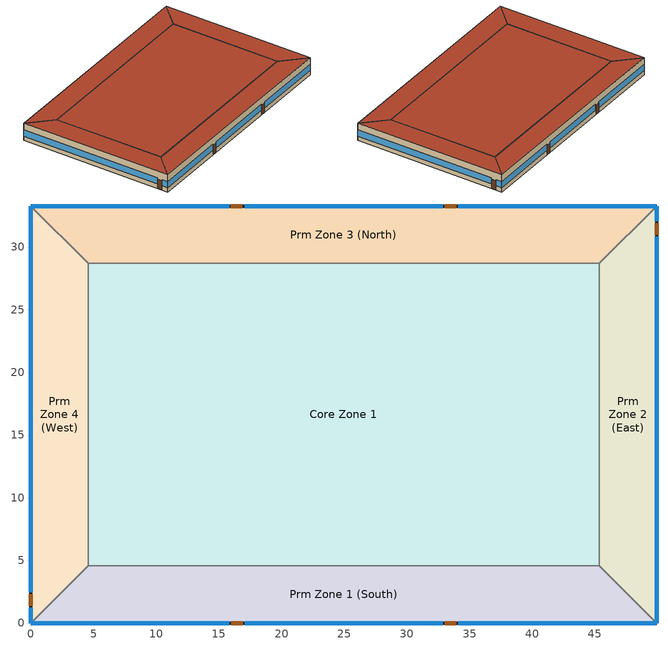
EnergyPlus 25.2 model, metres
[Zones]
Core Zone 1
 floor ground (Slab-on-grade Type 1): 45.34,28.7 45.34,4.57 4.57,4.57 4.57,28.7 z0
 wall to Prm Zone 2 (East) (Interior Wall): 45.34,4.57 45.34,28.7 z0:3.96
 wall to Prm Zone 3 (North) (Interior Wall): 45.34,28.7 4.57,28.7 z0:3.96
 wall to Prm Zone 1 (South) (Interior Wall): 4.57,4.57 45.34,4.57 z0:3.96
 wall to Prm Zone 4 (West) (Interior Wall): 4.57,28.7 4.57,4.57 z0:3.96
 roof outside (Roof Type 1): 45.34,4.57 45.34,28.7 4.57,28.7 4.57,4.57 z3.96
Prm Zone 2 (East)
 floor ground (Slab-on-grade Type 1): 49.91,33.27 49.91,0 45.34,4.57 45.34,28.7 z0
 wall outside (Exterior Wall Type 2): 49.91,0 49.91,33.27 z0:3.96
 wall to Prm Zone 1 (South) (Interior Wall): 45.34,4.57 49.91,0 z0:3.96
 wall to Prm Zone 3 (North) (Interior Wall): 49.91,33.27 45.34,28.7 z0:3.96
 window (Vertical Fenestration Type 1): 49.91,0 49.91,30.84 / 49.91,32.05 49.91,33.27 z1:2.4
 door (Swinging Door): 49.91,30.99 49.91,31.9 z0:2.13
 roof outside (Roof Type 1): 49.91,0 49.91,33.27 45.34,28.7 45.34,4.57 z3.96
Prm Zone 3 (North)
 floor ground (Slab-on-grade Type 2): 49.91,33.27 45.34,28.7 4.57,28.7 0,33.27 z0
 wall outside (Exterior Wall Type 3): 49.91,33.27 0,33.27 z0:3.96
 wall to Prm Zone 4 (West) (Interior Wall): 0,33.27 4.57,28.7 z0:3.96
 window (Vertical Fenestration Type 1): 49.91,33.27 34.09,33.27 / 32.87,33.27 17.04,33.27 / 15.82,33.27 0,33.27 z1:2.4
 door (Swinging Door): 33.94,33.27 33.03,33.27 / 16.84,33.27 15.93,33.27 z0:2.13
 roof outside (Roof Type 2): 45.34,28.7 49.91,33.27 0,33.27 4.57,28.7 z3.96
Prm Zone 1 (South)
 floor ground (Slab-on-grade Type 1): 45.34,4.57 49.91,0 0,0 4.57,4.57 z0
 wall outside (Exterior Wall Type 1): 0,0 49.91,0 z0:3.96
 wall to Prm Zone 4 (West) (Interior Wall): 4.57,4.57 0,0 z0:3.96
 window (Vertical Fenestration Type 1): 34.09,0 49.91,0 / 0,0 15.82,0 / 17.04,0 32.87,0 z1:2.4
 door (Swinging Door): 33.01,0 33.93,0 / 15.98,0 16.9,0 z0:2.13
 roof outside (Roof Type 1): 49.91,0 45.34,4.57 4.57,4.57 0,0 z3.96
Prm Zone 4 (West)
 floor ground (Slab-on-grade Type 2): 0,33.27 4.57,28.7 4.57,4.57 0,0 z0
 wall outside (Exterior Wall Type 3): 0,33.27 0,0 z0:3.96
 window (Vertical Fenestration Type 1): 0,33.27 0,2.44 / 0,1.22 0,0 z1:2.4
 door (Swinging Door): 0,2.28 0,1.37 z0:2.13
 roof outside (Roof Type 3): 0,0 4.57,4.57 4.57,28.7 0,33.27 z3.96
[Building]
Model for 229 Test Cases: Loads convergence tolerance value=0.04; Maximum number of warmup days=25; Minimum number of warmup days=6; North axis=0; Solar distribution=FullInteriorAndExterior; Temperature convergence tolerance value=0.2; Terrain=City
[Site:GroundTemperature:BuildingSurface]
21, 21, 21, 21, 21, 21, 21, 21, 21, 21, 21, 21
[Site:Location]
Denver Intl AP: Elevation=1650; Latitude=39.833; Longitude=-104.65; Time zone=-7
[SizingPeriod:DesignDay] Barometric pressure=83009; Begin environment reset mode=FullResetAtBeginEnvironment; Day of month=21; Daylight saving time indicator=No; Dry bulb temperature range modifier type=DefaultMultipliers; Rain indicator=No; Snow indicator=No
Name | Daily dry bulb temperature range | Day type | Humidity condition type | Maximum dry bulb temperature | Month | Solar model indicator | Wetbulb or dewpoint at maximum dry bulb | Wind direction | Wind speed | Enthalpy at maximum dry bulb | Sky clearness
Denver.Intl.AP Ann Clg 1% Condns DB=>MWB | 17.3 | SummerDesignDay | WetBulb | 33.5 | 7 | ASHRAETau2017 | 15.4 | 20 | 4.2
Denver.Intl.AP Ann Clg 1% Condns DP=>MDB | 15.3 | SummerDesignDay | DewPoint | 19.9 | 7 | ASHRAETau2017 | 15 | 20 | 4.2
Denver.Intl.AP Ann Clg 1% Condns Enth=>MDB | 15.3 | SummerDesignDay | Enthalpy | 26.8 | 7 | ASHRAETau2017 |  | 20 | 4.2 | 55800
Denver.Intl.AP Ann Clg 1% Condns WB=>MDB | 14.8 | SummerDesignDay | WetBulb | 27 | 7 | ASHRAETau2017 | 17.6 | 20 | 4.2
Denver.Intl.AP Ann Htg 99% Condns DB | 0 | WinterDesignDay | WetBulb | -14.6 | 12 | ASHRAEClearSky | -14.6 | 230 | 3.4 |  | 0
Denver.Intl.AP Ann Htg Wind 99% Condns WS=>MCDB | 0 | WinterDesignDay | WetBulb | 2.7 | 12 | ASHRAEClearSky | 2.7 | 230 | 11.8 |  | 0
Denver.Intl.AP Ann Hum_n 99% Condns DP=>MCDB | 0 | WinterDesignDay | DewPoint | -6.5 | 12 | ASHRAEClearSky | -19.6 | 230 | 3.4 |  | 0
[Construction]
Exterior Wall Type 1: Exterior Wall Type 1 Stucco, Exterior Wall Type 1 Gypsum Board, Exterior Wall Type 1 Insulation, Exterior Wall Type 1 Gypsum Board
Exterior Wall Type 2: Exterior Wall Type 2 Stucco, Exterior Wall Type 2 Gypsum Board, Exterior Wall Type 2 Insulation, Exterior Wall Type 2 Gypsum Board
Exterior Wall Type 3: Exterior Wall Type 3 Total surface-to-surface thermal resistance
Interior Furnishings: Wood 6in
Interior Wall: Interior Wall surface-to-surface thermal resistance
Roof Type 1: Roof Type 1 Metal Deck, Roof Type 1 Continuous Insulation, Roof Type 1 Built-up roofing
Roof Type 2: Roof Type 2 Metal Deck, Roof Type 2 Continuous Insulation, Roof Type 2 Built-up roofing
Roof Type 3: Roof Type 3 Total surface-to-surface thermal resistance
Slab-on-grade Type 1: Slab-on-grade Type 1 Concrete
Slab-on-grade Type 2: Slab-on-grade Type 2 Concrete, Insulation for Slab on grade Type 2
Swinging Door: Opaque Door Panel
Vertical Fenestration Type 1: Vertical Fenestration Type 1 simple material
[Material] Solar absorptance=0.7; Thermal absorptance=0.9
Name | Conductivity | Density | Roughness | Specific heat | Thickness | Visible absorptance
Exterior Wall Type 1 Gypsum Board | 0.16 | 800 | MediumSmooth | 1090 | 0.0159 | 0.7
Exterior Wall Type 1 Insulation | 0.037 | 9.6 | Smooth | 838 | 0.062 | 0.7
Exterior Wall Type 1 Stucco; Exterior Wall Type 2 Stucco | 0.72 | 1856 | Smooth | 840 | 0.0254 | 0.7
Exterior Wall Type 2 Gypsum Board | 0.16 | 800 | MediumSmooth | 1090 | 0.099 | 0.7
Exterior Wall Type 2 Insulation | 0.037 | 9.6 | Smooth | 838 | 0.179 | 0.7
Insulation for Slab on grade Type 2 | 0.04 | 91.31 | Smooth | 838 | 0.1143 | 0.7
Roof Type 1 Built-up roofing | 0.16 | 1120 | VeryRough | 1460 | 0.0095 | 0.7
Roof Type 1 Continuous Insulation | 0.02 | 32 | Smooth | 922 | 0.0527 | 0.7
Roof Type 1 Metal Deck; Roof Type 2 Metal Deck | 45.28 | 7824 | Smooth | 500 | 0.0008 | 0.2
Roof Type 2 Continuous Insulation | 0.02 | 32 | Smooth | 922 | 0.106 | 0.7
Slab-on-grade Type 1 Concrete; Slab-on-grade Type 2 Concrete | 2.31 | 2322 | MediumSmooth | 832 | 0.1016 | 0.8
Wood 6in | 0.12 | 540 | MediumSmooth | 1210 | 0.15 | 0.7
[Material:NoMass] Solar absorptance=0.7; Thermal absorptance=0.9; Visible absorptance=0.7
Name | Roughness | Thermal resistance
Exterior Wall Type 3 Total surface-to-surface thermal resistance | Smooth | 1.95
Interior Wall surface-to-surface thermal resistance | Smooth | 0.35
Opaque Door Panel | MediumRough | 0.475964
Roof Type 2 Built-up roofing | Smooth | 0.059
Roof Type 3 Total surface-to-surface thermal resistance | Smooth | 2.66
[WindowMaterial:SimpleGlazingSystem]
Vertical Fenestration Type 1 simple material: Solar heat gain coefficient=0.387; U factor=3.29; Visible transmittance=0.417
[Coil:Heating:Fuel] Availability schedule=Always On Discrete hvac_library; Burner efficiency=0.78; Fuel type=NaturalGas; Nominal capacity=17584.3; Off cycle parasitic fuel load=0; On cycle parasitic electric load=0
Unit Heater Gas Htg Coil; Unit Heater Gas Htg Coil 1; Unit Heater Gas Htg Coil 2; Unit Heater Gas Htg Coil 3; Unit Heater Gas Htg Coil 4
[DesignSpecification:OutdoorAir] Outdoor air flow air changes per hour=0; Outdoor air flow per person=0; Outdoor air flow per zone=0.0943895; Outdoor air flow per zone floor area=0; Outdoor air method=Maximum
Core_Zone_Design_OA; Perimeter_Zone_1_Design_OA; Perimeter_Zone_2_Design_OA; Perimeter_Zone_3_Design_OA; Perimeter_Zone_4_Design_OA
[DesignSpecification:OutdoorAir:SpaceList]
Name | Space design specification outdoor air object name 1 | Space name 1
Core Zone 1 DSOA Space List | Core_Zone_Design_OA | Core_Space_1
Prm Zone 1 (South) DSOA Space List | Perimeter_Zone_1_Design_OA | Perimeter_Space_1
Prm Zone 2 (East) DSOA Space List | Perimeter_Zone_2_Design_OA | Perimeter_Space_2
Prm Zone 3 (North) DSOA Space List | Perimeter_Zone_3_Design_OA | Perimeter_Space_3
Prm Zone 4 (West) DSOA Space List | Perimeter_Zone_4_Design_OA | Perimeter_Space_4
[DesignSpecification:ZoneAirDistribution] Minimum zone ventilation efficiency=0; Zone air distribution effectiveness in cooling mode=0.8; Zone air distribution effectiveness in heating mode=0.8
Core Zone 1 Design Spec Zone Air Dist; Prm Zone 1 (South) Design Spec Zone Air Dist; Prm Zone 2 (East) Design Spec Zone Air Dist; Prm Zone 3 (North) Design Spec Zone Air Dist; Prm Zone 4 (West) Design Spec Zone Air Dist
[ElectricEquipment] Design level calculation method=Watts/Area; End use subcategory=GeneralEquipment; Fraction latent=0; Fraction lost=0; Fraction radiant=0.2; Watts per floor area=8.07
Name | Schedule | Zone or zonelist or space or spacelist
Core_bottom Elec Equip | Core_Space_Elec_Equip_Sch | Core_Space_1
Perimeter_bot_ZN_1 Elec Equip | Perimeter_Space_1_Elec_Equip_Sch | Perimeter_Space_1
Perimeter_bot_ZN_2 Elec Equip | Perimeter_Space_2_Elec_Equip_Sch | Perimeter_Space_2
Perimeter_bot_ZN_3 Elec Equip | Perimeter_Space_3_Elec_Equip_Sch | Perimeter_Space_3
Perimeter_bot_ZN_4 Elec Equip | Perimeter_bot_ZN_4 Elec Equip Sch | Perimeter_Space_4
[EnergyManagementSystem:Sensor]
EFC_meter: Output variable or output meter=Electricity:Facility
[Fan:ConstantVolume] Availability schedule=Always On Discrete hvac_library; Fan total efficiency=0.7; Maximum flow rate=0.117987; Motor efficiency=0.9; Motor in airstream fraction=1; Pressure rise=534
CV Unit Heater Fan; CV Unit Heater Fan 1; CV Unit Heater Fan 2; CV Unit Heater Fan 3; CV Unit Heater Fan 4
[Fan:ZoneExhaust] End use subcategory=General; Fan total efficiency=0.6; Maximum flow rate=0.0235974; Pressure rise=12.4544; System availability manager coupling mode=Decoupled
Core_Zone_Exhaust Fan; Core_Zone_Exhaust Fan 1; Core_Zone_Exhaust Fan 2; Core_Zone_Exhaust Fan 3; Core_Zone_Exhaust Fan 4
[InternalMass] Construction=Interior Furnishings
Name | Zone or zonelist | Space or spacelist | Surface area
Core_bottom Internal Mass | Core Zone 1 | Core_Space_1 | 1967.31
Perimeter_bot_ZN_1 Internal Mass | Prm Zone 1 (South) | Perimeter_Space_1 | 414.719
Perimeter_bot_ZN_2 Internal Mass | Prm Zone 2 (East) | Perimeter_Space_2 | 262.544
Perimeter_bot_ZN_3 Internal Mass | Prm Zone 3 (North) | Perimeter_Space_3 | 414.719
Perimeter_bot_ZN_4 Internal Mass | Prm Zone 4 (West) | Perimeter_Space_4 | 262.544
[Lights] Design level calculation method=Watts/Area; End use subcategory=GeneralLights; Fraction radiant=0.7; Fraction replaceable=1; Fraction visible=0.2; Return air fraction=0; Watts per floor area=11.033
Name | Schedule | Zone or zonelist or space or spacelist
Core_bottom Lighting | Core_Space_Lighting_Sch | Core_Space_1
Perimeter_bot_ZN_1 Lighting | Perimeter_Space_1_Lighting_Sch | Perimeter_Space_1
Perimeter_bot_ZN_2 Lighting | Perimeter_Space_2_Lighting_Sch | Perimeter_Space_2
Perimeter_bot_ZN_3 Lighting | Perimeter_Space_3_Lighting_Sch | Perimeter_Space_3
Perimeter_bot_ZN_4 Lighting | Perimeter_Space_4_Lighting_Sch | Perimeter_Space_4
[People] Activity level schedule=People heating rate; Fraction radiant=0.3; Number of people calculation method=People/Area; People per floor area=0.0538196; Sensible heat fraction=0.55
Name | Number of people schedule | Zone or zonelist or space or spacelist
Core_bottom People | Core_Space Occupant Sch | Core_Space_1
Perimeter_bot_ZN_1 People | Perimeter_Space_1_Occupant_Sch | Perimeter_Space_1
Perimeter_bot_ZN_2 People | Perimeter_Space_2_Occupant_Sch | Perimeter_Space_2
Perimeter_bot_ZN_3 People | Perimeter_Space_3_Occupant_Sch | Perimeter_Space_3
Perimeter_bot_ZN_4 People | Perimeter_Space_4_Occupant_Sch | Perimeter_Space_4
[Sizing:Zone] Account for dedicated outdoor air system=No; Cooling design air flow method=DesignDay; Cooling design air flow rate=0; Cooling minimum air flow=0; Cooling minimum air flow fraction=0; Cooling minimum air flow per zone floor area=0.000762; Heating design air flow method=DesignDayWithLimit; Heating design air flow rate=0; Heating maximum air flow=0; Heating maximum air flow fraction=0.5; Heating maximum air flow per zone floor area=0; Type of space sum to use=Coincident; Zone cooling design supply air humidity ratio=0.0085; Zone cooling design supply air humidity ratio difference=0.005; Zone cooling design supply air temperature=12.8; Zone cooling design supply air temperature input method=SupplyAirTemperature; Zone heating design supply air humidity ratio=0.008; Zone heating design supply air temperature=32.2; Zone heating design supply air temperature difference=11.11; Zone heating design supply air temperature input method=SupplyAirTemperature; Zone humidification design supply air humidity ratio difference=0.005; Zone latent cooling design supply air humidity ratio input method=HumidityRatioDifference; Zone latent heating design supply air humidity ratio input method=HumidityRatioDifference; Zone load sizing method=Sensible Load Only No Latent Load
Name | Design specification outdoor air object | Design specification zone air distribution object | Zone cooling design supply air temperature difference
Core Zone 1 | Core Zone 1 DSOA Space List | Core Zone 1 Design Spec Zone Air Dist | 8.33333
Prm Zone 1 (South) | Prm Zone 1 (South) DSOA Space List | Prm Zone 1 (South) Design Spec Zone Air Dist | 11.1111
Prm Zone 2 (East) | Prm Zone 2 (East) DSOA Space List | Prm Zone 2 (East) Design Spec Zone Air Dist | 11.1111
Prm Zone 3 (North) | Prm Zone 3 (North) DSOA Space List | Prm Zone 3 (North) Design Spec Zone Air Dist | 11.1111
Prm Zone 4 (West) | Prm Zone 4 (West) DSOA Space List | Prm Zone 4 (West) Design Spec Zone Air Dist | 11.1111
[Space]
Name | Zone
Core_Space_1 | Core Zone 1
Perimeter_Space_1 | Prm Zone 1 (South)
Perimeter_Space_2 | Prm Zone 2 (East)
Perimeter_Space_3 | Prm Zone 3 (North)
Perimeter_Space_4 | Prm Zone 4 (West)
[ThermostatSetpoint:SingleHeating] Setpoint temperature schedule=Heating Thermostat Setpoint
Core_bottom Setpoints; Perimeter_bot_ZN_1 Setpoints; Perimeter_bot_ZN_2 Setpoints; Perimeter_bot_ZN_3 Setpoints; Perimeter_bot_ZN_4 Setpoints
[Zone] Ceiling height=3.96; Multiplier=1; Part of total floor area=Yes
Core Zone 1; Prm Zone 1 (South); Prm Zone 2 (East); Prm Zone 3 (North); Prm Zone 4 (West)
[ZoneControl:Thermostat] Temperature difference between cutout and setpoint=0
Name | Zone or zonelist | Control 1 | Control type schedule
Core Zone 1 Thermostat | Core Zone 1 | Core_bottom Setpoints | Core Zone 1 Thermostat Schedule
Prm Zone 1 (South) Thermostat | Prm Zone 1 (South) | Perimeter_bot_ZN_1 Setpoints | Prm Zone 1 (South) Thermostat Schedule
Prm Zone 2 (East) Thermostat | Prm Zone 2 (East) | Perimeter_bot_ZN_2 Setpoints | Prm Zone 2 (East) Thermostat Schedule
Prm Zone 3 (North) Thermostat | Prm Zone 3 (North) | Perimeter_bot_ZN_3 Setpoints | Prm Zone 3 (North) Thermostat Schedule
Prm Zone 4 (West) Thermostat | Prm Zone 4 (West) | Perimeter_bot_ZN_4 Setpoints | Prm Zone 4 (West) Thermostat Schedule
[Zone equipment]
Core Zone 1: Core_Zone_Exhaust Fan, CV Unit Heater Gas
Prm Zone 1 (South): Core_Zone_Exhaust Fan 3, CV Unit Heater Gas 3
Prm Zone 2 (East): Core_Zone_Exhaust Fan 2, CV Unit Heater Gas 2
Prm Zone 3 (North): Core_Zone_Exhaust Fan 1, CV Unit Heater Gas 1
Prm Zone 4 (West): Core_Zone_Exhaust Fan 4, CV Unit Heater Gas 4
[ZoneHVAC:UnitHeater] Availability schedule=Always On Discrete hvac_library; Heating convergence tolerance=0.001; Maximum hot water or steam flow rate=Autosize; Maximum supply air flow rate=0.117987; Minimum hot water or steam flow rate=0; Supply air fan operation during no heating=No
Name | Heating coil | Supply air fan
CV Unit Heater Gas | Unit Heater Gas Htg Coil | CV Unit Heater Fan
CV Unit Heater Gas 1 | Unit Heater Gas Htg Coil 1 | CV Unit Heater Fan 1
CV Unit Heater Gas 2 | Unit Heater Gas Htg Coil 2 | CV Unit Heater Fan 2
CV Unit Heater Gas 3 | Unit Heater Gas Htg Coil 3 | CV Unit Heater Fan 3
CV Unit Heater Gas 4 | Unit Heater Gas Htg Coil 4 | CV Unit Heater Fan 4
[ZoneInfiltration:DesignFlowRate] Constant term coefficient=0; Velocity term coefficient=0
Name | Air changes per hour | Design flow rate calculation method | Zone or zonelist or space or spacelist | Flow rate per exterior surface area | Flow rate per floor area | Schedule
Infiltration_Method_1_Core_Zone | 0 | AirChanges/Hour | Core_Space_1
Infiltration_Method_1_Zone_1 | 0.5 | AirChanges/Hour | Perimeter_Space_1
Infiltration_Method_2_Zone_2 |  | Flow/ExteriorWallArea | Perimeter_Space_2 | 0.000586232
Infiltration_Method_3_Zone_3 |  | Flow/Area | Perimeter_Space_3 |  | 0.000388417 | Constant Schedule
Infiltration_Method_3_Zone_4 |  | Flow/Area | Perimeter_Space_4 |  | 0.000409092 | Constant Schedule
[Schedule:Compact]
Core Zone 1 Thermostat Schedule; Prm Zone 1 (South) Thermostat Schedule; Prm Zone 2 (East) Thermostat Schedule; Prm Zone 3 (North) Thermostat Schedule; Prm Zone 4 (West) Thermostat Schedule: Through: 12/31, For: AllDays, Until: 24:00, 1
Core_Space Occupant Sch; Perimeter_Space_1_Occupant_Sch; Perimeter_Space_2_Occupant_Sch; Perimeter_Space_3_Occupant_Sch; Perimeter_Space_4_Occupant_Sch: Through: 12/31, For: Weekdays, Until: 06:00, 0, Until: 07:00, 0.1, Until: 08:00, 0.2, Until: 10:00, 0.95, Until: 11:00, 0.975703, Until: 12:00, 0.95, Until: 13:00, 0.513528, Until: 14:00, 0.95, Until: 15:00, 0.975703, Until: 17:00, 0.95, Until: 18:00, 0.3, Until: 22:00, 0.1, Until: 23:00, 0.05, Until: 24:00, 0.05, For: Saturday, Until: 06:00, 0, Until: 07:00, 0.1, Until: 08:00, 0.1, Until: 10:00, 0.3, Until: 11:00, 0.308117, Until: 12:00, 0.3, Until: 13:00, 0.102706, Until: 14:00, 0.1, Until: 15:00, 0.102706, Until: 17:00, 0.1, Until: 18:00, 0.05, Until: 19:00, 0.05, Until: 24:00, 0, For: SummerDesignDay, Until: 06:00, 1e-09, Until: 22:00, 1, Until: 24:00, 0.05, For: WinterDesignDay, Until: 24:00, 0, For:Sunday Holidays AllOtherDays, Until: 06:00, 0, Until: 18:00, 0.05, Until: 24:00, 0
Core_Space_Elec_Equip_Sch; Perimeter_Space_1_Elec_Equip_Sch; Perimeter_Space_2_Elec_Equip_Sch; Perimeter_Space_3_Elec_Equip_Sch; Perimeter_bot_ZN_4 Elec Equip Sch: Through: 12/31, For: Weekdays, Until: 06:00, 0.307674, Until: 08:00, 0.381235, Until: 12:00, 0.857778, Until: 13:00, 0.76247, Until: 17:00, 0.857778, Until: 18:00, 0.476543, Until: 24:00, 0.381235, For: SummerDesignDay, Until: 24:00, 1, For: Saturday, Until: 06:00, 0.230755, Until: 08:00, 0.381235, Until: 12:00, 0.476543, Until: 17:00, 0.33358, Until: 19:00, 0.285926, Until: 24:00, 0.230755, For: WinterDesignDay, Until: 24:00, 0, For: Sunday Holidays AllOtherDays, Until: 06:00, 0.230755, Until: 18:00, 0.285926, Until: 24:00, 0.230755
Core_Space_Lighting_Sch; Perimeter_Space_1_Lighting_Sch; Perimeter_Space_2_Lighting_Sch; Perimeter_Space_3_Lighting_Sch; Perimeter_Space_4_Lighting_Sch: Through: 12/31, For: Weekdays, Until: 5:00, 0.05, Until: 6:00, 0.1, Until: 7:00, 0.0862326, Until: 8:00, 0.258698, Until: 17:00, 0.776093, Until: 18:00, 0.431163, Until: 20:00, 0.258698, Until: 22:00, 0.172465, Until: 23:00, 0.0862326, Until: 24:00, 0.0431163, For: SummerDesignDay, Until: 24:00, 1, For: Saturday, Until: 6:00, 0.05, Until: 8:00, 0.0862326, Until: 12:00, 0.258698, Until: 17:00, 0.129349, Until: 19:00, 0.0431163, Until: 24:00, 0.05, For: WinterDesignDay, Until: 24:00, 0, For: Sunday Holidays AllOtherDays, Until: 6:00, 0.05, Until: 18:00, 0.0431163, Until: 24:00, 0.05
[Schedule:Constant]
Name | Hourly value
Always On Discrete hvac_library | 1
People heating rate | 120
[Schedule:Day:Interval]
Saturdays 1: 05:00, 15.6, 17:00, 21, 24:00, 15.6, No
Schedule Day 6; Schedule Day 8; Schedule Day 9: 24:00, 1, No
Sundays 2: 24:00, 15.6, No
Weekday: 05:00, 15.6, 22:00, 21, 24:00, 15.6, No
[Schedule:Week:Daily]
Constant Schedule Week Rule - Jan1-Dec31: Schedule Day 6, Schedule Day 6, Schedule Day 6, Schedule Day 6, Schedule Day 6, Schedule Day 6, Schedule Day 6, Schedule Day 6, Schedule Day 8, Schedule Day 9, Schedule Day 6, Schedule Day 6
Heating Thermostat Setpoint Week Rule - Jan1-Jan2: Weekday, Weekday, Weekday, Weekday, Weekday, Weekday, Saturdays 1, Weekday, Weekday, Weekday, Weekday, Weekday
Heating Thermostat Setpoint Week Rule - Jan3-Dec31: Sundays 2, Weekday, Weekday, Weekday, Weekday, Weekday, Saturdays 1, Weekday, Weekday, Weekday, Weekday, Weekday
[Schedule:Year]
Constant Schedule: Constant Schedule Week Rule - Jan1-Dec31, 1, 1, 12, 31
Heating Thermostat Setpoint: Heating Thermostat Setpoint Week Rule - Jan1-Jan2, 1, 1, 1, 2, Heating Thermostat Setpoint Week Rule - Jan3-Dec31, 1, 3, 12, 31
